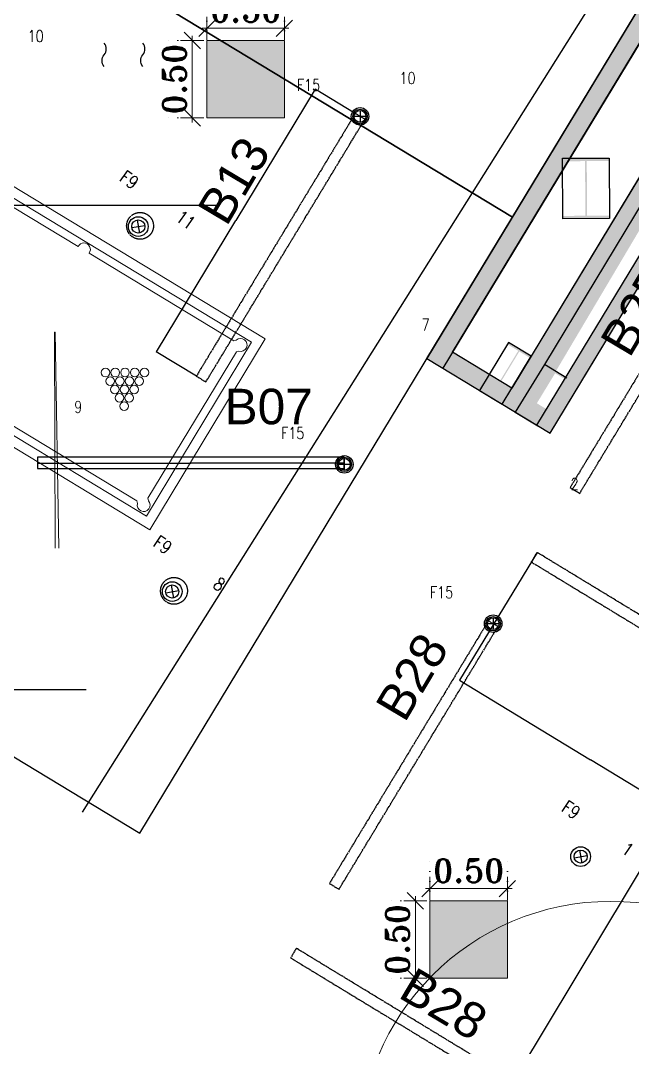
# Model space of a CAD drawing. Header units: inches. Extents: x 102655 to 148943, y 72248 to 114419.
# Drawn here: x 129231 to 133174, y 77447 to 84062 of the extents above; entities that cross this region are included whole.
import ezdxf
from ezdxf.enums import TextEntityAlignment as Align

# ---------------------------------------------------------------- set-up
doc = ezdxf.new("R2010")
doc.units = ezdxf.units.IN
doc.linetypes.add('CENTER INDS', pattern=[13.335, 8.89, -1.11125, 2.2225, -1.11125])
doc.linetypes.add('DOT2', pattern=[0.125, 0, -0.125])
doc.layers.get('Defpoints').update_dxf_attribs({"color": 8})
for name, color, linetype, lineweight in [('ceiling dim', 8, 'Continuous', 5), ('Furnitureee', 8, 'Continuous', 5), ('Part', 8, 'Continuous', 0), ('S-SOLID', 8, 'Continuous', 0)]:
    doc.layers.add(name, color=color, linetype=linetype, lineweight=lineweight)
for name, color, linetype in [('E-LEADER', 30, 'Continuous'), ('E-LTG', 92, 'Continuous'), ('E-TAG', 30, 'Continuous'), ('E_TAG', 30, 'Continuous'), ('FURNITURE', 8, 'Continuous'), ('WALL-GNRL', 8, 'Continuous')]:
    doc.layers.add(name, color=color, linetype=linetype)
doc.layers.add('ELECTRICAL LIGHTING CEILING', color=6, linetype='CENTER INDS', true_color=0xff00ff)
doc.styles.add('Pyzd-Romans', font='romans.shx', dxfattribs={"width": 0.8})
doc.styles.add('ROMANT', font='romant')
doc.styles.get("Standard").update_dxf_attribs({"font": 'arial.ttf'})
doc.dimstyles.new('50', dxfattribs={"dimtxt": 0.15, "dimasz": 0.015, "dimexe": 0.18, "dimexo": 0.0625, "dimgap": 0.04, "dimtad": 1, "dimzin": 0, "dimdsep": 46, "dimtxsty": 'ROMANT', "dimblk": 'SAM2', "dimcen": 0.09, "dimclre": 181, "dimclrt": 3, "dimazin": 0, "dimtfac": 0.782609, "dimtix": 1, "dimtmove": 2, "dimatfit": 3, "dimldrblk": 'SAM2', "dimfxl": 0.18, "dimtolj": 1, "dimtzin": 0, "dimarcsym": 0})
doc.dimstyles.get("Standard").update_dxf_attribs({"dimtxt": 0.18, "dimasz": 0.18, "dimexe": 0.18, "dimexo": 0.0625, "dimgap": 0.09, "dimtad": 0, "dimtih": 1, "dimtoh": 1, "dimdec": 4, "dimzin": 0, "dimdsep": 46, "dimtxsty": 'Standard', "dimcen": 0.09, "dimadec": 0, "dimazin": 0, "dimtfac": 1, "dimtdec": 4, "dimtofl": 0, "dimtmove": 0, "dimatfit": 3, "dimfxl": 1, "dimtolj": 1, "dimtzin": 0, "dimarcsym": 0})

# ---------------------------------------------------------------- blocks, each defined once
blk = doc.blocks.new('*A114')
at = {"layer": 'Part'}
blk.add_hatch(color=256, dxfattribs=at).paths.add_polyline_path([(50683.1, 17363.5), (50689.8, 17374.3), (50834.7, 17285.4), (50828, 17274.6), (50759, 17316.9), (50584.1, 17031.7), (50653.1, 16989.3), (50646.5, 16978.5), (50501.6, 17067.4), (50508.2, 17078.2), (50577.2, 17035.9), (50752.2, 17321.1)], flags=17)
blk = doc.blocks.new('*A124')
at = {"layer": 'Part'}
blk.add_hatch(color=256, dxfattribs=at).paths.add_polyline_path([(50813.4, 18682.3), (50813.4, 18701.3), (51113.4, 18701.3), (51113.4, 18682.3), (50968.9, 18682.3), (50968.9, 18330.3), (51113.4, 18330.3), (51113.4, 18311.3), (50813.4, 18311.3), (50813.4, 18330.3), (50957.9, 18330.3), (50957.9, 18682.3)], flags=17)
blk = doc.blocks.new('СБИ05_2800х1550')
for p, q in [((-1400, 0), (-1400, -1550)), ((1400, 0), (-1400, 0)), ((1400, -1550), (1400, 0)), ((-1330, -70), (-1330, -1480)), ((1330, -70), (-1330, -70)), ((1330, -1480), (1330, -70)), ((-1219.1, -125), (-1231.8, -112.3)), ((-1219.1, -125), (-44.8, -125)), ((44.8, -125), (1219.1, -125)), ((1219.1, -125), (1231.8, -112.3)), ((-1275, -180.5), (-1287.2, -168.3)), ((-1275, -180.5), (-1275, -1369.5)), ((1275, -180.5), (1287.2, -168.3)), ((1275, -1369.5), (1275, -180.5)), ((-297.2, -585.6), (-1778.9, -351.5)), ((-1782.6, -376.2), (-298, -590.6)), ((-298, -590.6), (-297.2, -585.6)), ((126.8, -716.2), (122.5, -718.8)), ((122.5, -718.8), (904.7, -1998.8)), ((925.9, -1985.6), (126.8, -716.2)), ((-1275, -1369.5), (-1287.2, -1381.7)), ((-1219.1, -1425), (-1231.8, -1437.7)), ((-1219.1, -1425), (-44.8, -1425)), ((44.8, -1425), (1219.1, -1425)), ((1219.1, -1425), (1231.8, -1437.7)), ((1275, -1369.5), (1287.2, -1381.7)), ((-1330, -1480), (1330, -1480)), ((-1400, -1550), (1400, -1550))]:
    blk.add_line(p, q)
for centre in [(745, -670), (802.6, -635), (629.9, -740), (687.5, -705), (745, -740), (802.6, -705), (-719.3, -775), (572.4, -775), (629.9, -810), (687.5, -775), (745, -807.5), (802.6, -772.5), (687.5, -842.5), (745, -875), (802.6, -840), (802.6, -907.5)]:
    blk.add_circle(centre, 30)
for centre, start, end in [((-1275, -125), 16.4277, 254.32757), ((0, -120.7), 354.57665, 185.42335), ((1275, -125), 285.67243, 163.5723), ((-1275, -1425), 105.67243, 343.5723), ((0, -1429.3), 174.57665, 5.42335), ((1275, -1425), 196.4277, 74.32757)]:
    blk.add_arc(centre, 45, start, end)
blk = doc.blocks.new('SAM2')
for p, q in [((0, -5), (0, 5)), ((3.54, 3.54), (-3.54, -3.54)), ((-1, 0), (0, 0))]:
    blk.add_line(p, q)
blk = doc.blocks.new('*D175')
at = {"layer": 'ceiling dim', "color": 181, "linetype": 'DOT2', "lineweight": -2, "ltscale": 0.5, "transparency": 16777216}
for p, q in [((478783.4841, 1037612.0502), (478783.4841, 1037612.2461)), ((478783.9828, 1037612.0502), (478783.9828, 1037612.2461))]:
    blk.add_line(p, q, dxfattribs=at)
at = {"layer": 'ceiling dim', "color": 0, "lineweight": -2, "ltscale": 0.5, "transparency": 16777216}
for p, q in [((478783.4691, 1037612.0661), (478783.4541, 1037612.0661)), ((478783.9828, 1037612.0661), (478783.4841, 1037612.0661)), ((478783.9978, 1037612.0661), (478784.0128, 1037612.0661))]:
    blk.add_line(p, q, dxfattribs=at)
at = {"layer": 'Defpoints', "color": 0, "ltscale": 0.5, "transparency": 16777216}
for p in [(478783.4841, 1037612.0661), (478783.4841, 1037611.9877), (478783.9828, 1037611.9877)]:
    blk.add_point(p, dxfattribs=at)
at = {"layer": 'ceiling dim', "color": 0, "lineweight": -2, "ltscale": 0.5, "transparency": 16777216, "xscale": 0.015, "yscale": 0.015, "zscale": 0.015}
blk.add_blockref('SAM2', (478783.4841, 1037612.0661), dxfattribs=at)
at = {"layer": 'ceiling dim', "color": 0, "lineweight": -2, "ltscale": 0.5, "transparency": 16777216, "xscale": 0.015, "yscale": 0.015, "zscale": 0.015, "rotation": 180}
blk.add_blockref('SAM2', (478783.9828, 1037612.0661), dxfattribs=at)
at = {"layer": 'ceiling dim', "color": 3, "ltscale": 0.5, "transparency": 16777216, "insert": (478783.7334, 1037612.1811), "char_height": 0.15, "attachment_point": 5, "style": 'ROMANT'}
blk.add_mtext('\\A1;0.50', dxfattribs=at)
blk = doc.blocks.new('*D176')
at = {"layer": 'ceiling dim', "color": 181, "linetype": 'DOT2', "lineweight": -2, "ltscale": 0.5, "transparency": 16777216}
for p, q in [((478783.4216, 1037611.9877), (478783.2097, 1037611.9877)), ((478783.4216, 1037611.489), (478783.2097, 1037611.489))]:
    blk.add_line(p, q, dxfattribs=at)
at = {"layer": 'ceiling dim', "color": 0, "lineweight": -2, "ltscale": 0.5, "transparency": 16777216}
for p, q in [((478783.3897, 1037612.0027), (478783.3897, 1037612.0177)), ((478783.3897, 1037611.9877), (478783.3897, 1037611.489)), ((478783.3897, 1037611.474), (478783.3897, 1037611.459))]:
    blk.add_line(p, q, dxfattribs=at)
at = {"layer": 'Defpoints', "color": 0, "ltscale": 0.5, "transparency": 16777216}
for p in [(478783.4841, 1037611.9877), (478783.3897, 1037611.489), (478783.4841, 1037611.489)]:
    blk.add_point(p, dxfattribs=at)
at = {"layer": 'ceiling dim', "color": 0, "lineweight": -2, "ltscale": 0.5, "transparency": 16777216, "xscale": 0.015, "yscale": 0.015, "zscale": 0.015}
for p, rotation in [((478783.3897, 1037611.9877), 270), ((478783.3897, 1037611.489), 90)]:
    blk.add_blockref('SAM2', p, dxfattribs=dict(at, rotation=rotation))
at = {"layer": 'ceiling dim', "color": 3, "ltscale": 0.5, "transparency": 16777216, "insert": (478783.2747, 1037611.7383), "char_height": 0.15, "attachment_point": 5, "rotation": 90, "style": 'ROMANT'}
blk.add_mtext('\\A1;0.50', dxfattribs=at)
blk = doc.blocks.new('*D205')
at = {"layer": 'ceiling dim', "color": 181, "linetype": 'DOT2', "lineweight": -2, "ltscale": 0.5, "transparency": 16777216}
for p, q in [((478784.9213, 1037606.5081), (478784.9213, 1037606.704)), ((478785.42, 1037606.5081), (478785.42, 1037606.704))]:
    blk.add_line(p, q, dxfattribs=at)
at = {"layer": 'ceiling dim', "color": 0, "lineweight": -2, "ltscale": 0.5, "transparency": 16777216}
for p, q in [((478784.9063, 1037606.524), (478784.8913, 1037606.524)), ((478785.42, 1037606.524), (478784.9213, 1037606.524)), ((478785.435, 1037606.524), (478785.45, 1037606.524))]:
    blk.add_line(p, q, dxfattribs=at)
at = {"layer": 'Defpoints', "color": 0, "ltscale": 0.5, "transparency": 16777216}
for p in [(478784.9213, 1037606.524), (478784.9213, 1037606.4456), (478785.42, 1037606.4456)]:
    blk.add_point(p, dxfattribs=at)
at = {"layer": 'ceiling dim', "color": 0, "lineweight": -2, "ltscale": 0.5, "transparency": 16777216, "xscale": 0.015, "yscale": 0.015, "zscale": 0.015}
blk.add_blockref('SAM2', (478784.9213, 1037606.524), dxfattribs=at)
at = {"layer": 'ceiling dim', "color": 0, "lineweight": -2, "ltscale": 0.5, "transparency": 16777216, "xscale": 0.015, "yscale": 0.015, "zscale": 0.015, "rotation": 180}
blk.add_blockref('SAM2', (478785.42, 1037606.524), dxfattribs=at)
at = {"layer": 'ceiling dim', "color": 3, "ltscale": 0.5, "transparency": 16777216, "insert": (478785.1707, 1037606.639), "char_height": 0.15, "attachment_point": 5, "style": 'ROMANT'}
blk.add_mtext('\\A1;0.50', dxfattribs=at)
blk = doc.blocks.new('*D206')
at = {"layer": 'ceiling dim', "color": 181, "linetype": 'DOT2', "lineweight": -2, "ltscale": 0.5, "transparency": 16777216}
for p, q in [((478784.8588, 1037606.4456), (478784.647, 1037606.4456)), ((478784.8588, 1037605.9469), (478784.647, 1037605.9469))]:
    blk.add_line(p, q, dxfattribs=at)
at = {"layer": 'ceiling dim', "color": 0, "lineweight": -2, "ltscale": 0.5, "transparency": 16777216}
for p, q in [((478784.827, 1037606.4606), (478784.827, 1037606.4756)), ((478784.827, 1037606.4456), (478784.827, 1037605.9469)), ((478784.827, 1037605.9319), (478784.827, 1037605.9169))]:
    blk.add_line(p, q, dxfattribs=at)
at = {"layer": 'Defpoints', "color": 0, "ltscale": 0.5, "transparency": 16777216}
for p in [(478784.9213, 1037606.4456), (478784.827, 1037605.9469), (478784.9213, 1037605.9469)]:
    blk.add_point(p, dxfattribs=at)
at = {"layer": 'ceiling dim', "color": 0, "lineweight": -2, "ltscale": 0.5, "transparency": 16777216, "xscale": 0.015, "yscale": 0.015, "zscale": 0.015}
for p, rotation in [((478784.827, 1037606.4456), 270), ((478784.827, 1037605.9469), 90)]:
    blk.add_blockref('SAM2', p, dxfattribs=dict(at, rotation=rotation))
at = {"layer": 'ceiling dim', "color": 3, "ltscale": 0.5, "transparency": 16777216, "insert": (478784.712, 1037606.1963), "char_height": 0.15, "attachment_point": 5, "rotation": 90, "style": 'ROMANT'}
blk.add_mtext('\\A1;0.50', dxfattribs=at)
blk = doc.blocks.new('E-L-FSPOT2')
at = {"color": 254, "lineweight": 0}
for points in [[(0, -75), (0, -75), (0, -75), (0, -75), (0, -75), (0, -75), (0, -75), (0, -75), (0, -75), (0, -75), (0, -75), (0, -75)], [(0, -75), (0, -75)], [(0, -75), (0, -75)], [(0, -75), (0, -75)], [(0, -75), (0, -75)], [(0, -75), (0, -75)], [(0, -75), (0, -75)], [(0, -75), (0, -75)], [(0, -75), (0, -75)], [(0, -75), (0, -75)], [(0, -75), (0, -75)], [(0, -75), (0, -75)], [(0, -75), (0, -75)], [(0, -75), (0, -75), (0, -75)], [(0, -75), (0, -75)], [(0, -75), (0, -75)], [(0, -75), (0, -75)], [(0, -75), (0, -75), (0, -75), (0, -75), (0, -75), (0, -75), (0, -75), (0, -75), (0, -75), (0, -75)], [(0, -75), (0, -75)]]:
    blk.add_lwpolyline(points, dxfattribs=at)
blk.add_circle((0, 0), 75)
at = {"layer": 'E-TAG'}
for points in [[(-35.4, -35.4), (35.4, 35.4)], [(-35.4, 35.4), (35.4, -35.4)]]:
    blk.add_lwpolyline(points, dxfattribs=at)
blk.add_circle((0, 0), 50, dxfattribs=at)
at = {"layer": 'E-TAG', "style": 'Pyzd-Romans', "width": 0.8, "flags": 1}
for tag, p in [('BPANEL', (262.5, 925)), ('SWITCH', (-262.5, 700)), ('LOADVA', (262.5, 700)), ('BTYPE', (-262.5, 475)), ('PANEL', (262.5, 475)), ('HEIGHT', (-246.5, -477.6)), ('DSCR', (-246.5, -702.6)), ('ROOM', (278.5, -702.6))]:
    blk.add_attdef(tag, text='', height=100, dxfattribs=at).set_placement(p, align=Align.MIDDLE_CENTER)
at = {"layer": 'E-TAG', "style": 'Pyzd-Romans', "width": 0.8}
for tag, p in [('TYPE', (-262.5, 250)), ('NO.', (262.5, 250)), ('W.P', (-246.5, -252.6)), ('A,B,C', (278.5, -252.6)), ('CBT', (278.5, -477.6))]:
    blk.add_attdef(tag, text='', height=100, dxfattribs=at).set_placement(p, align=Align.MIDDLE_CENTER)
blk = doc.blocks.new('f15')
at = {"layer": 'E-LEADER'}
for points in [[(19, 0), (-19, 0)], [(0, 19), (0, -19)]]:
    blk.add_lwpolyline(points, dxfattribs=at)
blk.add_circle((0, 0), 23.3, dxfattribs=at)
at = {"layer": 'E-LTG'}
for radius in [28.2, 19]:
    blk.add_circle((0, 0), radius, dxfattribs=at)
at = {"layer": 'E_TAG', "style": 'Pyzd-Romans', "width": 0.8, "flags": 1}
for tag, p in [('BPANEL', (262.5, 1125)), ('SWITCH', (-262.5, 900)), ('LOADVA', (262.5, 900)), ('BTYPE', (-262.5, 675)), ('PANEL', (262.5, 675)), ('HEIGHT', (-262.5, -675)), ('DSCR', (-262.5, -900)), ('ROOM', (262.5, -900))]:
    blk.add_attdef(tag, text='', height=100, dxfattribs=at).set_placement(p, align=Align.MIDDLE_CENTER)
at = {"layer": 'E_TAG', "style": 'Pyzd-Romans', "width": 0.8}
for tag, p in [('TYPE', (-262.5, 450)), ('NO.', (262.5, 450)), ('W.P', (-262.5, -450)), ('A,B,C', (262.5, -450)), ('CBT', (262.5, -675))]:
    blk.add_attdef(tag, text='', height=100, dxfattribs=at).set_placement(p, align=Align.MIDDLE_CENTER)
blk = doc.blocks.new('*U36')
at = {"color": 0}
for points in [[(0, 75, -0.36397), (0, 0), (0, 0), (0, 0), (0, 0, 0.36397), (0, -75)], [(249.3, 75, -0.36397), (249.3, 0), (249.3, 0), (249.3, 0), (249.3, 0, 0.36397), (249.3, -75)]]:
    blk.add_lwpolyline(points, format="xyb", dxfattribs=at)
blk = doc.blocks.new('*D217')
at = {"color": 0, "lineweight": -2, "transparency": 16777216}
for p, q in [((129339.9, 81249.3), (129339.9, 81211.4)), ((131317.6, 81249.3), (131317.6, 81211.4)), ((129340.1, 81211.5), (130328.1, 81211.5)), ((131317.4, 81211.5), (130329.4, 81211.5))]:
    blk.add_line(p, q, dxfattribs=at)
at = {"color": 0, "transparency": 16777216}
for points in [[(129340.1, 81211.6), (129340.1, 81211.5), (129339.9, 81211.5)], [(131317.4, 81211.6), (131317.4, 81211.5), (131317.6, 81211.5)]]:
    blk.add_solid(points, dxfattribs=at)
at = {"layer": 'Defpoints', "color": 0, "transparency": 16777216}
for p in [(129339.9, 81249.3), (131317.6, 81249.3), (129339.9, 81211.5)]:
    blk.add_point(p, dxfattribs=at)
at = {"color": 0, "transparency": 16777216, "insert": (130328.7, 81211.5), "char_height": 0.18, "attachment_point": 5}
blk.add_mtext('\\A1;1977.7347', dxfattribs=at)
blk = doc.blocks.new('*D222')
at = {"color": 0, "lineweight": -2, "transparency": 16777216}
for p, q in [((131130.4, 83619.4), (130618.5, 82773.8)), ((131388.4, 83463.5), (131130.4, 83619.7)), ((130106.4, 81927.9), (130618.3, 82773.5)), ((130364.2, 81771.6), (130106.2, 81927.8))]:
    blk.add_line(p, q, dxfattribs=at)
at = {"color": 0, "transparency": 16777216}
for points in [[(131130.4, 83619.5), (131130.5, 83619.4), (131130.5, 83619.6)], [(130106.4, 81927.9), (130106.4, 81927.9), (130106.3, 81927.7)]]:
    blk.add_solid(points, dxfattribs=at)
at = {"layer": 'Defpoints', "color": 0, "transparency": 16777216}
for p in [(131388.4, 83463.5), (130106.3, 81927.7), (130364.2, 81771.6)]:
    blk.add_point(p, dxfattribs=at)
at = {"color": 0, "transparency": 16777216, "insert": (130618.4, 82773.7), "char_height": 0.18, "attachment_point": 5}
blk.add_mtext('\\A1;1977.7347', dxfattribs=at)
blk = doc.blocks.new('*D235')
at = {"color": 0, "lineweight": -2, "transparency": 16777216}
for p, q in [((132559.5, 80636.1), (132058.8, 79812.7)), ((132059.1, 79812.7), (132903.5, 79299.2)), ((134249.3, 79608.5), (133748.6, 78785.1)), ((133748.6, 78785.4), (132904.1, 79298.9))]:
    blk.add_line(p, q, dxfattribs=at)
at = {"color": 0, "transparency": 16777216}
for points in [[(132059.1, 79812.8), (132059, 79812.7), (132058.9, 79812.8)], [(133748.6, 78785.4), (133748.6, 78785.3), (133748.7, 78785.3)]]:
    blk.add_solid(points, dxfattribs=at)
at = {"layer": 'Defpoints', "color": 0, "transparency": 16777216}
for p in [(132559.5, 80636.1), (132058.9, 79812.8), (134249.4, 79608.6)]:
    blk.add_point(p, dxfattribs=at)
at = {"color": 0, "transparency": 16777216, "insert": (132903.8, 79299.1), "char_height": 0.18, "attachment_point": 5}
blk.add_mtext('\\A1;1977.7347', dxfattribs=at)
blk = doc.blocks.new('f')
at = {"layer": 'S-SOLID', "ltscale": 0.5, "true_color": 0xed1f24, "transparency": 33554559}
h = blk.add_hatch(color=240, dxfattribs=at)
h.dxf.hatch_style = 1
h.paths.add_polyline_path([(478783.4841, 1037611.9877), (478783.9828, 1037611.9877), (478783.9828, 1037611.489), (478783.4841, 1037611.489)])
h = blk.add_hatch(color=240, dxfattribs=at)
h.dxf.hatch_style = 1
h.paths.add_polyline_path([(478784.9213, 1037606.4456), (478785.42, 1037606.4456), (478785.42, 1037605.9469), (478784.9213, 1037605.9469)])
at = {"layer": 'WALL-GNRL'}
h = blk.add_hatch(dxfattribs=at)
h.set_pattern_fill('ANSI36', color=8, scale=0.01)
h.set_pattern_definition([(45, (-399.971032, -33.2864901), (0.0006629126073624, 0.0024306795603288), [0.003125, -0.000625, 0, -0.000625])])
h.paths.add_polyline_path([(478790.4554, 1037619.1139), (478784.9016, 1037609.9388), (478785.6952, 1037609.4585), (478791.2494, 1037618.6333)])
h.paths.add_polyline_path([(478790.4959, 1037618.9491), (478790.8707, 1037618.7223), (478785.4487, 1037609.748), (478785.0663, 1037609.9794)], flags=16)
h.paths.add_polyline_path([(478790.9563, 1037618.6705), (478791.1017, 1037618.5824), (478785.6718, 1037609.6129), (478785.6099, 1037609.6504)], flags=16)
at = {"layer": 'ceiling dim', "color": 8, "ltscale": 0.5}
blk.add_line((478785.6952, 1037609.4585), (478784.9016, 1037609.9388), dxfattribs=at)
at = {"layer": 'ceiling dim', "color": 242, "ltscale": 0.5, "true_color": 0xcd2027}
for points in [[(478783.4841, 1037611.9877), (478783.9828, 1037611.9877), (478783.9828, 1037611.489), (478783.4841, 1037611.489)], [(478784.9213, 1037606.4456), (478785.42, 1037606.4456), (478785.42, 1037605.9469), (478784.9213, 1037605.9469)]]:
    blk.add_lwpolyline(points, close=True, dxfattribs=at)
at = {"layer": 'FURNITURE', "color": 8, "linetype": 'Continuous', "extrusion": (-2.32265e-18, -9.70452e-08, 1)}
for p, q in [((478790.8707, 1037618.7223), (478785.5726, 1037609.9532)), ((478790.9563, 1037618.6704), (478785.6581, 1037609.9013))]:
    blk.add_line(p, q, dxfattribs=at)
at = {"layer": 'Furnitureee', "color": 8, "ltscale": 0.5, "extrusion": (8.12958e-08, 1.33841e-07, 1)}
blk.add_circle((478786.0862, 1037604.8166, 0.1778), 1.6253, dxfattribs=at)
at = {"layer": 'WALL-GNRL', "color": 8, "ltscale": 0.5}
for p in [(478784.9016, 1037609.9388), (478784.9947, 1037610.0927)]:
    blk.add_line(p, (478790.4554, 1037619.1139), dxfattribs=at)
at = {"layer": 'WALL-GNRL', "color": 8, "extrusion": (-2.32265e-18, -9.70452e-08, 1)}
for p, q in [((478790.4959, 1037618.9491), (478785.0042, 1037609.8767)), ((478790.4959, 1037618.9491), (478785.0042, 1037609.8767)), ((478785.6952, 1037609.4585), (478791.2494, 1037618.6333)), ((478785.6089, 1037609.509), (478791.1017, 1037618.5824))]:
    blk.add_line(p, q, dxfattribs=at)
at = {"layer": 'WALL-GNRL', "color": 8}
for points in [[(478781.4845, 1037613.2519), (478785.453, 1037610.8498), (478787.8552, 1037614.8183), (478783.8867, 1037617.2204)], [(478779.0824, 1037609.2834), (478783.0509, 1037606.8813), (478785.453, 1037610.8498), (478781.4845, 1037613.2519)]]:
    blk.add_lwpolyline(points, close=True, dxfattribs=at)
for points in [[(478791.2494, 1037618.6333, 0), (478790.4554, 1037619.1139, 0), (478784.9016, 1037609.9388, 0), (478785.6952, 1037609.4585, 0)], [(478785.4487, 1037609.748, 0), (478785.0663, 1037609.9794, 0), (478790.4959, 1037618.9491, 0), (478790.8707, 1037618.7223, 0)], [(478785.7777, 1037610.8388, 0), (478785.7761, 1037611.2288, 0), (478786.0761, 1037611.23, 0), (478786.0777, 1037610.84, 0)], [(478785.4273, 1037610.0414, 0), (478785.2405, 1037609.7337, 0), (478785.3858, 1037609.6455, 0), (478785.5726, 1037609.9532, 0)]]:
    blk.add_polyline3d(points, close=True, dxfattribs=at)
blk.add_polyline3d([(478785.8034, 1037609.813, 0), (478785.6581, 1037609.9013, 0), (478785.4712, 1037609.5936, 0), (478785.6165, 1037609.5053, 0)], dxfattribs=at)
at = {"color": 8, "lineweight": 0, "extrusion": (-1.46978e-07, -1.66425e-07, 1), "xscale": 0.001000000000009727, "yscale": 0.001000000000009727, "zscale": 0.001000000000009727, "rotation": 0.2454121065293352}
for name, p in [('*A124', (478735.0432, 1037592.31, -0.243)), ('*A114', (478734.8125, 1037592.4502, -0.243)), ('*A114', (478735.0432, 1037592.31, -0.243))]:
    blk.add_blockref(name, p, dxfattribs=at)
at = {"layer": 'Furnitureee', "color": 8, "ltscale": 0.5, "xscale": 0.0009277777888992424, "yscale": 0.0009277777888992424, "zscale": 0.0009277777888992424, "rotation": 328.8132154795648}
blk.add_blockref('СБИ05_2800х1550', (478782.7491, 1037610.738), dxfattribs=at)
at = {"layer": 'ceiling dim', "color": 51, "ltscale": 0.5, "true_color": 0xf7f281}
for base, p1, p2, picture, middle in [((478783.4841, 1037612.0661), (478783.9828, 1037611.9877), (478783.4841, 1037611.9877), '*D175', (478783.7334, 1037612.1811)), ((478784.9213, 1037606.524), (478785.42, 1037606.4456), (478784.9213, 1037606.4456), '*D205', (478785.1707, 1037606.639))]:
    dim = blk.add_linear_dim(base=base, p1=p1, p2=p2, dimstyle='50', dxfattribs=at)
    dim.commit()
    dim.dimension.update_dxf_attribs({"geometry": picture, "text_midpoint": middle})
for base, p1, p2, picture, middle in [((478783.3897, 1037611.489), (478783.4841, 1037611.9877), (478783.4841, 1037611.489), '*D176', (478783.2747, 1037611.7383)), ((478784.827, 1037605.9469), (478784.9213, 1037606.4456), (478784.9213, 1037605.9469), '*D206', (478784.712, 1037606.1963))]:
    dim = blk.add_linear_dim(base=base, p1=p1, p2=p2, angle=90, dimstyle='50', dxfattribs=at)
    dim.commit()
    dim.dimension.update_dxf_attribs({"geometry": picture, "text_midpoint": middle})

msp = doc.modelspace()

# ---------------------------------------------------------------- linework, layer by layer
for p, q in [((141791.32173, 98282.36338), (129628.16724, 78962.10279)), ((143982.6593, 96461.09037), (131899.78607, 76390.68675)), ((116848.01632, 82873.96027), (130489.78408, 82873.96027)), ((116848.01632, 79753.59494), (129654.07223, 79753.59494))]:
    msp.add_line(p, q)
at = {"layer": 'ELECTRICAL LIGHTING CEILING', "color": 6}
for points in [[(130425.79556, 81734.31988), (131450.01084, 83426.18792), (131388.42111, 83463.47282), (130364.20583, 81771.60479)], [(132834.32859, 81016.42052), (133858.54387, 82708.28856), (133796.95414, 82745.57347), (132772.73886, 81053.70543)], [(129339.87258, 81177.34165), (131317.60724, 81177.34), (131317.6073, 81249.33624), (129339.87264, 81249.33789)], [(132522.12458, 80574.61676), (134211.96513, 79547.0598), (134249.37168, 79608.57572), (132559.53113, 80636.13268)], [(131283.43424, 78465.93984), (132307.64952, 80157.80788), (132246.05979, 80195.09279), (131221.84451, 78503.22475)], [(130971.23023, 78024.1361), (132661.07078, 76996.57913), (132698.47734, 77058.09506), (131008.63679, 78085.65202)]]:
    msp.add_lwpolyline(points, close=True, dxfattribs=at)
at = {"layer": 'ELECTRICAL LIGHTING CEILING'}
for centre in [(130001.51247, 82739.61203), (130220.19296, 80388.1749)]:
    msp.add_circle(centre, 86.39549, dxfattribs=at)

# ---------------------------------------------------------------- block references
ref = msp.add_blockref('f15', (129077.84114, 83732.12424), dxfattribs=dict(xscale=2, yscale=2, zscale=2))
ref.add_attrib('TYPE', 'F15', dxfattribs={"layer": 'E_TAG', "height": 75, "style": 'Pyzd-Romans', "width": 0.8}).set_placement((128745.55432, 83933.55481), align=Align.MIDDLE_CENTER)
ref.add_attrib('NO.', '10', dxfattribs={"layer": 'E_TAG', "height": 75, "style": 'Pyzd-Romans', "width": 0.8}).set_placement((129328.98585, 83962.26124), align=Align.MIDDLE_CENTER)
ref = msp.add_blockref('f15', (131419.21598, 83444.83037), dxfattribs=dict(xscale=2, yscale=2, zscale=2))
ref.add_attrib('TYPE', 'F15', dxfattribs={"layer": 'E_TAG', "height": 75, "style": 'Pyzd-Romans', "width": 0.8}).set_placement((131086.92916, 83646.26094), align=Align.MIDDLE_CENTER)
ref.add_attrib('NO.', '10', dxfattribs={"layer": 'E_TAG', "height": 75, "style": 'Pyzd-Romans', "width": 0.8}).set_placement((131725.30464, 83691.16244), align=Align.MIDDLE_CENTER)
ref = msp.add_blockref('f15', (131317.6073, 81202.82249), dxfattribs=dict(xscale=2, yscale=2, zscale=2))
ref.add_attrib('TYPE', 'F15', dxfattribs={"layer": 'E_TAG', "height": 75, "style": 'Pyzd-Romans', "width": 0.8}).set_placement((130985.32048, 81404.25306), align=Align.MIDDLE_CENTER)
ref.add_attrib('NO.', '7', dxfattribs={"layer": 'E_TAG', "height": 75, "style": 'Pyzd-Romans', "width": 0.8}).set_placement((131842.60731, 82102.82249), align=Align.MIDDLE_CENTER)
ref = msp.add_blockref('f15', (129077.83859, 80673.36816), dxfattribs=dict(xscale=2, yscale=2, zscale=2))
ref.add_attrib('TYPE', 'F15', dxfattribs={"layer": 'E_TAG', "height": 75, "style": 'Pyzd-Romans', "width": 0.8}).set_placement((128745.55177, 80874.79873), align=Align.MIDDLE_CENTER)
ref.add_attrib('NO.', '9', dxfattribs={"layer": 'E_TAG', "height": 75, "style": 'Pyzd-Romans', "width": 0.8}).set_placement((129602.8386, 81573.36816), align=Align.MIDDLE_CENTER)
ref = msp.add_blockref('f15', (132276.85465, 80176.45033), dxfattribs=dict(xscale=2, yscale=2, zscale=2))
ref.add_attrib('TYPE', 'F15', dxfattribs={"layer": 'E_TAG', "height": 75, "style": 'Pyzd-Romans', "width": 0.8}).set_placement((131944.56783, 80377.8809), align=Align.MIDDLE_CENTER)
ref.add_attrib('NO.', '2', dxfattribs={"layer": 'E_TAG', "height": 75, "style": 'Pyzd-Romans', "width": 0.8}).set_placement((132801.85466, 81076.45033), align=Align.MIDDLE_CENTER)
at = {"layer": 'ceiling dim', "xscale": 1000, "yscale": 1000, "zscale": 1000}
msp.add_blockref('f', (-478653051.58299, -1037528053.90511), dxfattribs=at)
at = {"layer": 'E-LTG', "rotation": 180.1219487986039}
msp.add_blockref('*U36', (130019.70899, 83842.02614), dxfattribs=at)
at = {"layer": 'E-LTG'}
for p, xscale, yscale, zscale, rotation, values in [((129990.14393, 82735.17556), 0.8476918827478218, 0.8476918827478218, 0.8476918827478218, 324.5660952900275, {'TYPE': 'F9', 'NO.': '11'}), ((130208.87248, 80383.61717), 0.847691882747822, 0.847691882747822, 0.847691882747822, 325.1785123314658, {'TYPE': 'F9', 'NO.': '8'}), ((132840.52624, 78676.3573), 0.847691882747822, 0.847691882747822, 0.847691882747822, 325.1785123314658, {'TYPE': 'F9', 'NO.': '1'})]:
    msp.add_blockref('E-L-FSPOT2', p, dxfattribs=dict(at, xscale=xscale, yscale=yscale, zscale=zscale, rotation=rotation)).add_auto_attribs(values)

# ---------------------------------------------------------------- texts
for s, rotation, p in [('B13', 59.281365602, (130558.17975, 82729.10138)), ('B25', 59.281365602, (133154.509, 81881.97397)), ('B28', 59.281365602, (131706.35274, 79532.29573)), ('B28', 329.281365602, (131656.41399, 77773.89885))]:
    msp.add_text(s, height=228.893641, rotation=rotation).set_placement(p)
msp.add_text('B07', height=228.893641).set_placement((130545.79092, 81461.26184))

# ---------------------------------------------------------------- dimensions: what is measured, and where the dimension line sits
for p1, p2, distance, picture, middle in [((131388.42111, 83463.47282), (130364.20583, 81771.60479), -301.47295, '*D222', (130618.41616, 82773.66349)), ((131317.6073, 81249.33624), (129339.87264, 81249.33789), 37.7908, '*D217', (130328.73994, 81211.54627)), ((134249.37168, 79608.57572), (132559.53113, 80636.13268), 963.56667, '*D235', (132903.8182, 79299.05163))]:
    dim = msp.add_aligned_dim(p1=p1, p2=p2, distance=distance, dimstyle='Standard', override={"dimzin": 8})
    dim.commit()
    dim.dimension.update_dxf_attribs({"geometry": picture, "text_midpoint": middle})

doc.saveas('drawing.dxf')
